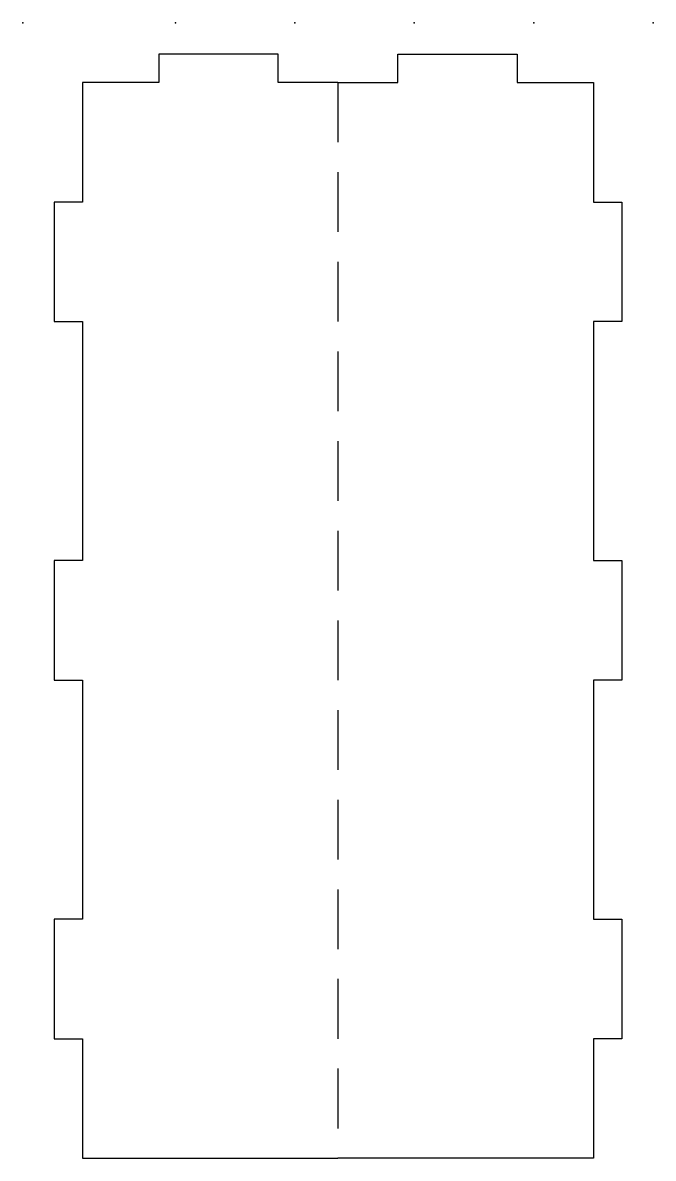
# Model space of a CAD drawing. Header units: inches. Extents: x -5.28 to 0, y -9.5 to 0.
import ezdxf

# ---------------------------------------------------------------- set-up
doc = ezdxf.new("R2010")
doc.units = ezdxf.units.IN
doc.linetypes.add('DASHED', pattern=[0.75, 0.5, -0.25])
doc.layers.get('0').update_dxf_attribs({"linetype": 'CONTINUOUS'})

msp = doc.modelspace()

# ---------------------------------------------------------------- linework, layer by layer
for p, q in [((-4.1388, -0.2645), (-4.1388, -0.5007)), ((-3.1388, -0.2645), (-4.1388, -0.2645)), ((-3.1388, -0.5007), (-3.1388, -0.2645)), ((-2.1388, -0.5007), (-2.1388, -0.2645)), ((-2.1388, -0.2645), (-1.1388, -0.2645)), ((-1.1388, -0.2645), (-1.1388, -0.5007)), ((-4.7776, -0.5007), (-4.7776, -1.5007)), ((-4.1388, -0.5007), (-4.7776, -0.5007)), ((-2.6388, -0.5007), (-3.1388, -0.5007)), ((-2.6388, -0.5007), (-2.1388, -0.5007)), ((-1.1388, -0.5007), (-0.5, -0.5007)), ((-0.5, -0.5007), (-0.5, -1.5007)), ((-5.0138, -1.5007), (-5.0138, -2.5007)), ((-4.7776, -1.5007), (-5.0138, -1.5007)), ((-0.5, -1.5007), (-0.2638, -1.5007)), ((-0.2638, -1.5007), (-0.2638, -2.5007)), ((-5.0138, -2.5007), (-4.7776, -2.5007)), ((-4.7776, -2.5007), (-4.7776, -4.5007)), ((-0.2638, -2.5007), (-0.5, -2.5007)), ((-0.5, -2.5007), (-0.5, -4.5007)), ((-4.7776, -4.5007), (-5.0138, -4.5007)), ((-5.0138, -4.5007), (-5.0138, -5.5007)), ((-0.5, -4.5007), (-0.2638, -4.5007)), ((-0.2638, -4.5007), (-0.2638, -5.5007)), ((-5.0138, -5.5007), (-4.7776, -5.5007)), ((-4.7776, -5.5007), (-4.7776, -7.5007)), ((-0.2638, -5.5007), (-0.5, -5.5007)), ((-0.5, -5.5007), (-0.5, -7.5007)), ((-4.7776, -7.5007), (-5.0138, -7.5007)), ((-5.0138, -7.5007), (-5.0138, -8.5007)), ((-0.5, -7.5007), (-0.2638, -7.5007)), ((-0.2638, -7.5007), (-0.2638, -8.5007)), ((-5.0138, -8.5007), (-4.7776, -8.5007)), ((-4.7776, -8.5007), (-4.7776, -9.5007)), ((-0.2638, -8.5007), (-0.5, -8.5007)), ((-0.5, -8.5007), (-0.5, -9.5007)), ((-4.7776, -9.5007), (-2.6388, -9.5007)), ((-0.5, -9.5007), (-2.6388, -9.5007))]:
    msp.add_line(p, q)
at = {"linetype": 'DASHED'}
msp.add_line((-2.6388, -0.5007), (-2.6388, -9.5007), dxfattribs=at)
for p in [(-4, 0), (-3, 0), (-2, 0), (-1, 0), (0, 0), (-5.2776, 0)]:
    msp.add_point(p)

doc.saveas('drawing.dxf')
